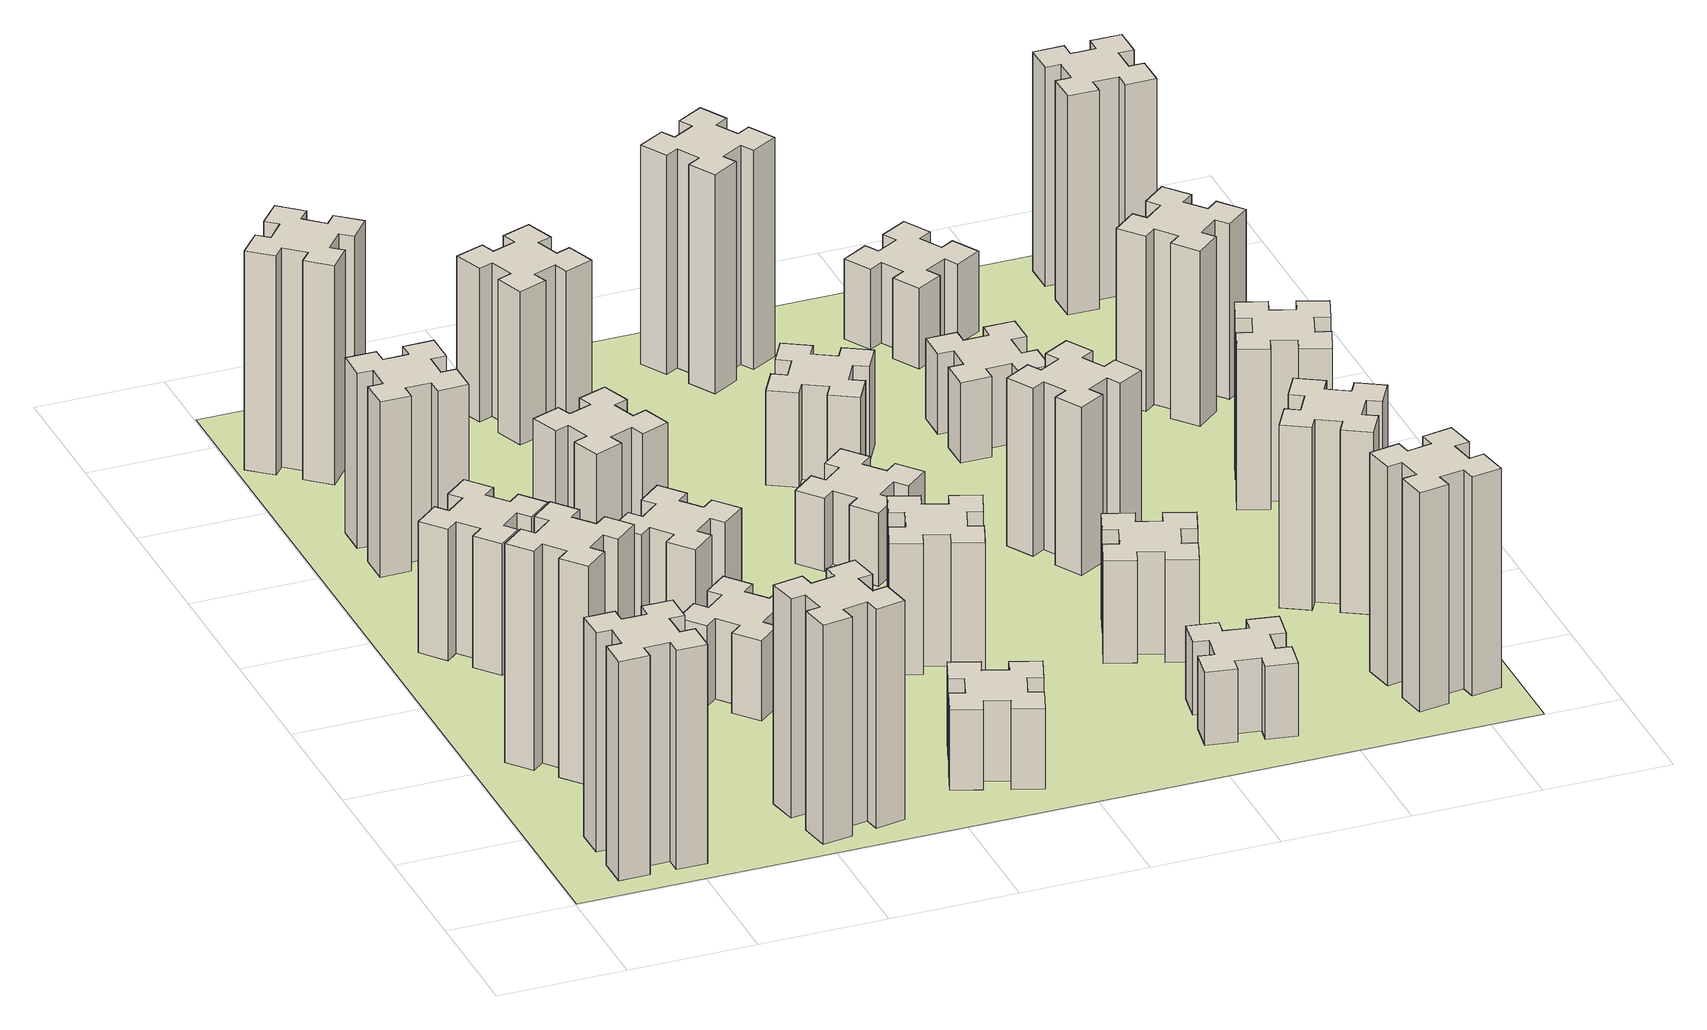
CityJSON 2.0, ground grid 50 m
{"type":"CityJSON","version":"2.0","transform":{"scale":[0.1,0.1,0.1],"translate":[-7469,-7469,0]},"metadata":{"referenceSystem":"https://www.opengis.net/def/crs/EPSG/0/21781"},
"CityObjects":{
"building1":{"type":"Building","attributes":{"class":"1000","function":"1000","usage":"1000","yearOfConstruction":2016,"roofType":"1000","measuredHeight":90,"storeysAboveGround":30,"storeysBelowGround":0},"geometry":[{"type":"Solid","lod":"1","boundaries":[[[[0,1,2,3,4,5,6,7,8,9,10,11,12,13,14,15,16,17,18,19]],[[17,16,20,21]],[[16,15,22,20]],[[15,14,23,22]],[[14,13,24,23]],[[13,12,25,24]],[[12,11,26,25]],[[11,10,27,26]],[[10,9,28,27]],[[9,8,29,28]],[[8,7,30,29]],[[7,6,31,30]],[[6,5,32,31]],[[5,4,33,32]],[[4,3,34,33]],[[3,2,35,34]],[[2,1,36,35]],[[1,0,37,36]],[[0,19,38,37]],[[19,18,39,38]],[[18,17,21,39]],[[24,25,26,27,28,29,30,31,32,33,34,35,36,37,38,39,21,20,22,23]]]]}]},
"building2":{"type":"Building","attributes":{"class":"1000","function":"1000","usage":"1000","yearOfConstruction":2016,"roofType":"1000","measuredHeight":90,"storeysAboveGround":30,"storeysBelowGround":0},"geometry":[{"type":"Solid","lod":"1","boundaries":[[[[40,41,42,43,44,45,46,47,48,49,50,51,52,53,54,55,56,57,58,59]],[[57,56,60,61]],[[56,55,62,60]],[[55,54,63,62]],[[54,53,64,63]],[[53,52,65,64]],[[52,51,66,65]],[[51,50,67,66]],[[50,49,68,67]],[[49,48,69,68]],[[48,47,70,69]],[[47,46,71,70]],[[46,45,72,71]],[[45,44,73,72]],[[44,43,74,73]],[[43,42,75,74]],[[42,41,76,75]],[[41,40,77,76]],[[40,59,78,77]],[[59,58,79,78]],[[58,57,61,79]],[[64,65,66,67,68,69,70,71,72,73,74,75,76,77,78,79,61,60,62,63]]]]}]},
"building3":{"type":"Building","attributes":{"class":"1000","function":"1000","usage":"1000","yearOfConstruction":2016,"roofType":"1000","measuredHeight":54,"storeysAboveGround":30,"storeysBelowGround":0},"geometry":[{"type":"Solid","lod":"1","boundaries":[[[[80,81,82,83,84,85,86,87,88,89,90,91,92,93,94,95,96,97,98,99]],[[97,96,100,101]],[[96,95,102,100]],[[95,94,103,102]],[[94,93,104,103]],[[93,92,105,104]],[[92,91,106,105]],[[91,90,107,106]],[[90,89,108,107]],[[89,88,109,108]],[[88,87,110,109]],[[87,86,111,110]],[[86,85,112,111]],[[85,84,113,112]],[[84,83,114,113]],[[83,82,115,114]],[[82,81,116,115]],[[81,80,117,116]],[[80,99,118,117]],[[99,98,119,118]],[[98,97,101,119]],[[104,105,106,107,108,109,110,111,112,113,114,115,116,117,118,119,101,100,102,103]]]]}]},
"building4":{"type":"Building","attributes":{"class":"1000","function":"1000","usage":"1000","yearOfConstruction":2016,"roofType":"1000","measuredHeight":72,"storeysAboveGround":30,"storeysBelowGround":0},"geometry":[{"type":"Solid","lod":"1","boundaries":[[[[120,121,122,123,124,125,126,127,128,129,130,131,132,133,134,135,136,137,138,139]],[[137,136,140,141]],[[136,135,142,140]],[[135,134,143,142]],[[134,133,144,143]],[[133,132,145,144]],[[132,131,146,145]],[[131,130,147,146]],[[130,129,148,147]],[[129,128,149,148]],[[128,127,150,149]],[[127,126,151,150]],[[126,125,152,151]],[[125,124,153,152]],[[124,123,154,153]],[[123,122,155,154]],[[122,121,156,155]],[[121,120,157,156]],[[120,139,158,157]],[[139,138,159,158]],[[138,137,141,159]],[[144,145,146,147,148,149,150,151,152,153,154,155,156,157,158,159,141,140,142,143]]]]}]},
"building5":{"type":"Building","attributes":{"class":"1000","function":"1000","usage":"1000","yearOfConstruction":2016,"roofType":"1000","measuredHeight":90,"storeysAboveGround":30,"storeysBelowGround":0},"geometry":[{"type":"Solid","lod":"1","boundaries":[[[[160,161,162,163,164,165,166,167,168,169,170,171,172,173,174,175,176,177,178,179]],[[177,176,180,181]],[[176,175,182,180]],[[175,174,183,182]],[[174,173,184,183]],[[173,172,185,184]],[[172,171,186,185]],[[171,170,187,186]],[[170,169,188,187]],[[169,168,189,188]],[[168,167,190,189]],[[167,166,191,190]],[[166,165,192,191]],[[165,164,193,192]],[[164,163,194,193]],[[163,162,195,194]],[[162,161,196,195]],[[161,160,197,196]],[[160,179,198,197]],[[179,178,199,198]],[[178,177,181,199]],[[184,185,186,187,188,189,190,191,192,193,194,195,196,197,198,199,181,180,182,183]]]]}]},
"building6":{"type":"Building","attributes":{"class":"1000","function":"1000","usage":"1000","yearOfConstruction":2016,"roofType":"1000","measuredHeight":90,"storeysAboveGround":30,"storeysBelowGround":0},"geometry":[{"type":"Solid","lod":"1","boundaries":[[[[200,201,202,203,204,205,206,207,208,209,210,211,212,213,214,215,216,217,218,219]],[[217,216,220,221]],[[216,215,222,220]],[[215,214,223,222]],[[214,213,224,223]],[[213,212,225,224]],[[212,211,226,225]],[[211,210,227,226]],[[210,209,228,227]],[[209,208,229,228]],[[208,207,230,229]],[[207,206,231,230]],[[206,205,232,231]],[[205,204,233,232]],[[204,203,234,233]],[[203,202,235,234]],[[202,201,236,235]],[[201,200,237,236]],[[200,219,238,237]],[[219,218,239,238]],[[218,217,221,239]],[[224,225,226,227,228,229,230,231,232,233,234,235,236,237,238,239,221,220,222,223]]]]}]},
"building7":{"type":"Building","attributes":{"class":"1000","function":"1000","usage":"1000","yearOfConstruction":2016,"roofType":"1000","measuredHeight":33,"storeysAboveGround":30,"storeysBelowGround":0},"geometry":[{"type":"Solid","lod":"1","boundaries":[[[[240,241,242,243,244,245,246,247,248,249,250,251,252,253,254,255,256,257,258,259]],[[257,256,260,261]],[[256,255,262,260]],[[255,254,263,262]],[[254,253,264,263]],[[253,252,265,264]],[[252,251,266,265]],[[251,250,267,266]],[[250,249,268,267]],[[249,248,269,268]],[[248,247,270,269]],[[247,246,271,270]],[[246,245,272,271]],[[245,244,273,272]],[[244,243,274,273]],[[243,242,275,274]],[[242,241,276,275]],[[241,240,277,276]],[[240,259,278,277]],[[259,258,279,278]],[[258,257,261,279]],[[264,265,266,267,268,269,270,271,272,273,274,275,276,277,278,279,261,260,262,263]]]]}]},
"building8":{"type":"Building","attributes":{"class":"1000","function":"1000","usage":"1000","yearOfConstruction":2016,"roofType":"1000","measuredHeight":36,"storeysAboveGround":30,"storeysBelowGround":0},"geometry":[{"type":"Solid","lod":"1","boundaries":[[[[280,281,282,283,284,285,286,287,288,289,290,291,292,293,294,295,296,297,298,299]],[[297,296,300,301]],[[296,295,302,300]],[[295,294,303,302]],[[294,293,304,303]],[[293,292,305,304]],[[292,291,306,305]],[[291,290,307,306]],[[290,289,308,307]],[[289,288,309,308]],[[288,287,310,309]],[[287,286,311,310]],[[286,285,312,311]],[[285,284,313,312]],[[284,283,314,313]],[[283,282,315,314]],[[282,281,316,315]],[[281,280,317,316]],[[280,299,318,317]],[[299,298,319,318]],[[298,297,301,319]],[[304,305,306,307,308,309,310,311,312,313,314,315,316,317,318,319,301,300,302,303]]]]}]},
"building9":{"type":"Building","attributes":{"class":"1000","function":"1000","usage":"1000","yearOfConstruction":2016,"roofType":"1000","measuredHeight":33,"storeysAboveGround":30,"storeysBelowGround":0},"geometry":[{"type":"Solid","lod":"1","boundaries":[[[[320,321,322,323,324,325,326,327,328,329,330,331,332,333,334,335,336,337,338,339]],[[337,336,340,341]],[[336,335,342,340]],[[335,334,343,342]],[[334,333,344,343]],[[333,332,345,344]],[[332,331,346,345]],[[331,330,347,346]],[[330,329,348,347]],[[329,328,349,348]],[[328,327,350,349]],[[327,326,351,350]],[[326,325,352,351]],[[325,324,353,352]],[[324,323,354,353]],[[323,322,355,354]],[[322,321,356,355]],[[321,320,357,356]],[[320,339,358,357]],[[339,338,359,358]],[[338,337,341,359]],[[344,345,346,347,348,349,350,351,352,353,354,355,356,357,358,359,341,340,342,343]]]]}]},
"building10":{"type":"Building","attributes":{"class":"1000","function":"1000","usage":"1000","yearOfConstruction":2016,"roofType":"1000","measuredHeight":36,"storeysAboveGround":30,"storeysBelowGround":0},"geometry":[{"type":"Solid","lod":"1","boundaries":[[[[360,361,362,363,364,365,366,367,368,369,370,371,372,373,374,375,376,377,378,379]],[[377,376,380,381]],[[376,375,382,380]],[[375,374,383,382]],[[374,373,384,383]],[[373,372,385,384]],[[372,371,386,385]],[[371,370,387,386]],[[370,369,388,387]],[[369,368,389,388]],[[368,367,390,389]],[[367,366,391,390]],[[366,365,392,391]],[[365,364,393,392]],[[364,363,394,393]],[[363,362,395,394]],[[362,361,396,395]],[[361,360,397,396]],[[360,379,398,397]],[[379,378,399,398]],[[378,377,381,399]],[[384,385,386,387,388,389,390,391,392,393,394,395,396,397,398,399,381,380,382,383]]]]}]},
"building11":{"type":"Building","attributes":{"class":"1000","function":"1000","usage":"1000","yearOfConstruction":2016,"roofType":"1000","measuredHeight":63,"storeysAboveGround":30,"storeysBelowGround":0},"geometry":[{"type":"Solid","lod":"1","boundaries":[[[[400,401,402,403,404,405,406,407,408,409,410,411,412,413,414,415,416,417,418,419]],[[417,416,420,421]],[[416,415,422,420]],[[415,414,423,422]],[[414,413,424,423]],[[413,412,425,424]],[[412,411,426,425]],[[411,410,427,426]],[[410,409,428,427]],[[409,408,429,428]],[[408,407,430,429]],[[407,406,431,430]],[[406,405,432,431]],[[405,404,433,432]],[[404,403,434,433]],[[403,402,435,434]],[[402,401,436,435]],[[401,400,437,436]],[[400,419,438,437]],[[419,418,439,438]],[[418,417,421,439]],[[424,425,426,427,428,429,430,431,432,433,434,435,436,437,438,439,421,420,422,423]]]]}]},
"building12":{"type":"Building","attributes":{"class":"1000","function":"1000","usage":"1000","yearOfConstruction":2016,"roofType":"1000","measuredHeight":54,"storeysAboveGround":30,"storeysBelowGround":0},"geometry":[{"type":"Solid","lod":"1","boundaries":[[[[440,441,442,443,444,445,446,447,448,449,450,451,452,453,454,455,456,457,458,459]],[[457,456,460,461]],[[456,455,462,460]],[[455,454,463,462]],[[454,453,464,463]],[[453,452,465,464]],[[452,451,466,465]],[[451,450,467,466]],[[450,449,468,467]],[[449,448,469,468]],[[448,447,470,469]],[[447,446,471,470]],[[446,445,472,471]],[[445,444,473,472]],[[444,443,474,473]],[[443,442,475,474]],[[442,441,476,475]],[[441,440,477,476]],[[440,459,478,477]],[[459,458,479,478]],[[458,457,461,479]],[[464,465,466,467,468,469,470,471,472,473,474,475,476,477,478,479,461,460,462,463]]]]}]},
"building13":{"type":"Building","attributes":{"class":"1000","function":"1000","usage":"1000","yearOfConstruction":2016,"roofType":"1000","measuredHeight":30,"storeysAboveGround":30,"storeysBelowGround":0},"geometry":[{"type":"Solid","lod":"1","boundaries":[[[[480,481,482,483,484,485,486,487,488,489,490,491,492,493,494,495,496,497,498,499]],[[497,496,500,501]],[[496,495,502,500]],[[495,494,503,502]],[[494,493,504,503]],[[493,492,505,504]],[[492,491,506,505]],[[491,490,507,506]],[[490,489,508,507]],[[489,488,509,508]],[[488,487,510,509]],[[487,486,511,510]],[[486,485,512,511]],[[485,484,513,512]],[[484,483,514,513]],[[483,482,515,514]],[[482,481,516,515]],[[481,480,517,516]],[[480,499,518,517]],[[499,498,519,518]],[[498,497,501,519]],[[504,505,506,507,508,509,510,511,512,513,514,515,516,517,518,519,501,500,502,503]]]]}]},
"building14":{"type":"Building","attributes":{"class":"1000","function":"1000","usage":"1000","yearOfConstruction":2016,"roofType":"1000","measuredHeight":39,"storeysAboveGround":30,"storeysBelowGround":0},"geometry":[{"type":"Solid","lod":"1","boundaries":[[[[520,521,522,523,524,525,526,527,528,529,530,531,532,533,534,535,536,537,538,539]],[[537,536,540,541]],[[536,535,542,540]],[[535,534,543,542]],[[534,533,544,543]],[[533,532,545,544]],[[532,531,546,545]],[[531,530,547,546]],[[530,529,548,547]],[[529,528,549,548]],[[528,527,550,549]],[[527,526,551,550]],[[526,525,552,551]],[[525,524,553,552]],[[524,523,554,553]],[[523,522,555,554]],[[522,521,556,555]],[[521,520,557,556]],[[520,539,558,557]],[[539,538,559,558]],[[538,537,541,559]],[[544,545,546,547,548,549,550,551,552,553,554,555,556,557,558,559,541,540,542,543]]]]}]},
"building15":{"type":"Building","attributes":{"class":"1000","function":"1000","usage":"1000","yearOfConstruction":2016,"roofType":"1000","measuredHeight":30,"storeysAboveGround":30,"storeysBelowGround":0},"geometry":[{"type":"Solid","lod":"1","boundaries":[[[[560,561,562,563,564,565,566,567,568,569,570,571,572,573,574,575,576,577,578,579]],[[577,576,580,581]],[[576,575,582,580]],[[575,574,583,582]],[[574,573,584,583]],[[573,572,585,584]],[[572,571,586,585]],[[571,570,587,586]],[[570,569,588,587]],[[569,568,589,588]],[[568,567,590,589]],[[567,566,591,590]],[[566,565,592,591]],[[565,564,593,592]],[[564,563,594,593]],[[563,562,595,594]],[[562,561,596,595]],[[561,560,597,596]],[[560,579,598,597]],[[579,578,599,598]],[[578,577,581,599]],[[584,585,586,587,588,589,590,591,592,593,594,595,596,597,598,599,581,580,582,583]]]]}]},
"building16":{"type":"Building","attributes":{"class":"1000","function":"1000","usage":"1000","yearOfConstruction":2016,"roofType":"1000","measuredHeight":90,"storeysAboveGround":30,"storeysBelowGround":0},"geometry":[{"type":"Solid","lod":"1","boundaries":[[[[600,601,602,603,604,605,606,607,608,609,610,611,612,613,614,615,616,617,618,619]],[[617,616,620,621]],[[616,615,622,620]],[[615,614,623,622]],[[614,613,624,623]],[[613,612,625,624]],[[612,611,626,625]],[[611,610,627,626]],[[610,609,628,627]],[[609,608,629,628]],[[608,607,630,629]],[[607,606,631,630]],[[606,605,632,631]],[[605,604,633,632]],[[604,603,634,633]],[[603,602,635,634]],[[602,601,636,635]],[[601,600,637,636]],[[600,619,638,637]],[[619,618,639,638]],[[618,617,621,639]],[[624,625,626,627,628,629,630,631,632,633,634,635,636,637,638,639,621,620,622,623]]]]}]},
"building17":{"type":"Building","attributes":{"class":"1000","function":"1000","usage":"1000","yearOfConstruction":2016,"roofType":"1000","measuredHeight":42,"storeysAboveGround":30,"storeysBelowGround":0},"geometry":[{"type":"Solid","lod":"1","boundaries":[[[[640,641,642,643,644,645,646,647,648,649,650,651,652,653,654,655,656,657,658,659]],[[657,656,660,661]],[[656,655,662,660]],[[655,654,663,662]],[[654,653,664,663]],[[653,652,665,664]],[[652,651,666,665]],[[651,650,667,666]],[[650,649,668,667]],[[649,648,669,668]],[[648,647,670,669]],[[647,646,671,670]],[[646,645,672,671]],[[645,644,673,672]],[[644,643,674,673]],[[643,642,675,674]],[[642,641,676,675]],[[641,640,677,676]],[[640,659,678,677]],[[659,658,679,678]],[[658,657,661,679]],[[664,665,666,667,668,669,670,671,672,673,674,675,676,677,678,679,661,660,662,663]]]]}]},
"building18":{"type":"Building","attributes":{"class":"1000","function":"1000","usage":"1000","yearOfConstruction":2016,"roofType":"1000","measuredHeight":69,"storeysAboveGround":30,"storeysBelowGround":0},"geometry":[{"type":"Solid","lod":"1","boundaries":[[[[680,681,682,683,684,685,686,687,688,689,690,691,692,693,694,695,696,697,698,699]],[[697,696,700,701]],[[696,695,702,700]],[[695,694,703,702]],[[694,693,704,703]],[[693,692,705,704]],[[692,691,706,705]],[[691,690,707,706]],[[690,689,708,707]],[[689,688,709,708]],[[688,687,710,709]],[[687,686,711,710]],[[686,685,712,711]],[[685,684,713,712]],[[684,683,714,713]],[[683,682,715,714]],[[682,681,716,715]],[[681,680,717,716]],[[680,699,718,717]],[[699,698,719,718]],[[698,697,701,719]],[[704,705,706,707,708,709,710,711,712,713,714,715,716,717,718,719,701,700,702,703]]]]}]},
"building19":{"type":"Building","attributes":{"class":"1000","function":"1000","usage":"1000","yearOfConstruction":2016,"roofType":"1000","measuredHeight":33,"storeysAboveGround":30,"storeysBelowGround":0},"geometry":[{"type":"Solid","lod":"1","boundaries":[[[[720,721,722,723,724,725,726,727,728,729,730,731,732,733,734,735,736,737,738,739]],[[737,736,740,741]],[[736,735,742,740]],[[735,734,743,742]],[[734,733,744,743]],[[733,732,745,744]],[[732,731,746,745]],[[731,730,747,746]],[[730,729,748,747]],[[729,728,749,748]],[[728,727,750,749]],[[727,726,751,750]],[[726,725,752,751]],[[725,724,753,752]],[[724,723,754,753]],[[723,722,755,754]],[[722,721,756,755]],[[721,720,757,756]],[[720,739,758,757]],[[739,738,759,758]],[[738,737,741,759]],[[744,745,746,747,748,749,750,751,752,753,754,755,756,757,758,759,741,740,742,743]]]]}]},
"building20":{"type":"Building","attributes":{"class":"1000","function":"1000","usage":"1000","yearOfConstruction":2016,"roofType":"1000","measuredHeight":90,"storeysAboveGround":30,"storeysBelowGround":0},"geometry":[{"type":"Solid","lod":"1","boundaries":[[[[760,761,762,763,764,765,766,767,768,769,770,771,772,773,774,775,776,777,778,779]],[[777,776,780,781]],[[776,775,782,780]],[[775,774,783,782]],[[774,773,784,783]],[[773,772,785,784]],[[772,771,786,785]],[[771,770,787,786]],[[770,769,788,787]],[[769,768,789,788]],[[768,767,790,789]],[[767,766,791,790]],[[766,765,792,791]],[[765,764,793,792]],[[764,763,794,793]],[[763,762,795,794]],[[762,761,796,795]],[[761,760,797,796]],[[760,779,798,797]],[[779,778,799,798]],[[778,777,781,799]],[[784,785,786,787,788,789,790,791,792,793,794,795,796,797,798,799,781,780,782,783]]]]}]},
"building21":{"type":"Building","attributes":{"class":"1000","function":"1000","usage":"1000","yearOfConstruction":2016,"roofType":"1000","measuredHeight":33,"storeysAboveGround":30,"storeysBelowGround":0},"geometry":[{"type":"Solid","lod":"1","boundaries":[[[[800,801,802,803,804,805,806,807,808,809,810,811,812,813,814,815,816,817,818,819]],[[817,816,820,821]],[[816,815,822,820]],[[815,814,823,822]],[[814,813,824,823]],[[813,812,825,824]],[[812,811,826,825]],[[811,810,827,826]],[[810,809,828,827]],[[809,808,829,828]],[[808,807,830,829]],[[807,806,831,830]],[[806,805,832,831]],[[805,804,833,832]],[[804,803,834,833]],[[803,802,835,834]],[[802,801,836,835]],[[801,800,837,836]],[[800,819,838,837]],[[819,818,839,838]],[[818,817,821,839]],[[824,825,826,827,828,829,830,831,832,833,834,835,836,837,838,839,821,820,822,823]]]]}]},
"building22":{"type":"Building","attributes":{"class":"1000","function":"1000","usage":"1000","yearOfConstruction":2016,"roofType":"1000","measuredHeight":75,"storeysAboveGround":30,"storeysBelowGround":0},"geometry":[{"type":"Solid","lod":"1","boundaries":[[[[840,841,842,843,844,845,846,847,848,849,850,851,852,853,854,855,856,857,858,859]],[[857,856,860,861]],[[856,855,862,860]],[[855,854,863,862]],[[854,853,864,863]],[[853,852,865,864]],[[852,851,866,865]],[[851,850,867,866]],[[850,849,868,867]],[[849,848,869,868]],[[848,847,870,869]],[[847,846,871,870]],[[846,845,872,871]],[[845,844,873,872]],[[844,843,874,873]],[[843,842,875,874]],[[842,841,876,875]],[[841,840,877,876]],[[840,859,878,877]],[[859,858,879,878]],[[858,857,861,879]],[[864,865,866,867,868,869,870,871,872,873,874,875,876,877,878,879,861,860,862,863]]]]}]},
"building23":{"type":"Building","attributes":{"class":"1000","function":"1000","usage":"1000","yearOfConstruction":2016,"roofType":"1000","measuredHeight":66,"storeysAboveGround":30,"storeysBelowGround":0},"geometry":[{"type":"Solid","lod":"1","boundaries":[[[[880,881,882,883,884,885,886,887,888,889,890,891,892,893,894,895,896,897,898,899]],[[897,896,900,901]],[[896,895,902,900]],[[895,894,903,902]],[[894,893,904,903]],[[893,892,905,904]],[[892,891,906,905]],[[891,890,907,906]],[[890,889,908,907]],[[889,888,909,908]],[[888,887,910,909]],[[887,886,911,910]],[[886,885,912,911]],[[885,884,913,912]],[[884,883,914,913]],[[883,882,915,914]],[[882,881,916,915]],[[881,880,917,916]],[[880,899,918,917]],[[899,898,919,918]],[[898,897,901,919]],[[904,905,906,907,908,909,910,911,912,913,914,915,916,917,918,919,901,900,902,903]]]]}]},
"building24":{"type":"Building","attributes":{"class":"1000","function":"1000","usage":"1000","yearOfConstruction":2016,"roofType":"1000","measuredHeight":72,"storeysAboveGround":30,"storeysBelowGround":0},"geometry":[{"type":"Solid","lod":"1","boundaries":[[[[920,921,922,923,924,925,926,927,928,929,930,931,932,933,934,935,936,937,938,939]],[[937,936,940,941]],[[936,935,942,940]],[[935,934,943,942]],[[934,933,944,943]],[[933,932,945,944]],[[932,931,946,945]],[[931,930,947,946]],[[930,929,948,947]],[[929,928,949,948]],[[928,927,950,949]],[[927,926,951,950]],[[926,925,952,951]],[[925,924,953,952]],[[924,923,954,953]],[[923,922,955,954]],[[922,921,956,955]],[[921,920,957,956]],[[920,939,958,957]],[[939,938,959,958]],[[938,937,941,959]],[[944,945,946,947,948,949,950,951,952,953,954,955,956,957,958,959,941,940,942,943]]]]}]},
"building25":{"type":"Building","attributes":{"class":"1000","function":"1000","usage":"1000","yearOfConstruction":2016,"roofType":"1000","measuredHeight":90,"storeysAboveGround":30,"storeysBelowGround":0},"geometry":[{"type":"Solid","lod":"1","boundaries":[[[[960,961,962,963,964,965,966,967,968,969,970,971,972,973,974,975,976,977,978,979]],[[977,976,980,981]],[[976,975,982,980]],[[975,974,983,982]],[[974,973,984,983]],[[973,972,985,984]],[[972,971,986,985]],[[971,970,987,986]],[[970,969,988,987]],[[969,968,989,988]],[[968,967,990,989]],[[967,966,991,990]],[[966,965,992,991]],[[965,964,993,992]],[[964,963,994,993]],[[963,962,995,994]],[[962,961,996,995]],[[961,960,997,996]],[[960,979,998,997]],[[979,978,999,998]],[[978,977,981,999]],[[984,985,986,987,988,989,990,991,992,993,994,995,996,997,998,999,981,980,982,983]]]]}]},
"landuse1":{"type":"LandUse","attributes":{"name":"plot1","function":"1010"},"geometry":[{"type":"MultiSurface","lod":"1","boundaries":[[[1000,1001,1002,1003]]]}]}
},
"vertices":[
[265,325,0],[265,225,0],[205,225,0],[205,105,0],[325,105,0],[325,165,0],[425,165,0],[425,105,0],[545,105,0],[545,225,0],[485,225,0],[485,325,0],[545,325,0],[545,445,0],[425,445,0],[425,385,0],[325,385,0],[325,445,0],[205,445,0],[205,325,0],[325,385,900],[325,445,900],[425,385,900],[425,445,900],[545,445,900],[545,325,900],[485,325,900],[485,225,900],[545,225,900],[545,105,900],[425,105,900],[425,165,900],[325,165,900],[325,105,900],[205,105,900],[205,225,900],[265,225,900],[265,325,900],[205,325,900],[205,445,900],
[492,1048,0],[427,1124,0],[473,1163,0],[396,1255,0],[304,1178,0],[343,1132,0],[266,1067,0],[228,1113,0],[136,1036,0],[213,944,0],[259,983,0],[323,906,0],[277,868,0],[354,776,0],[446,853,0],[408,899,0],[484,963,0],[523,917,0],[615,994,0],[538,1086,0],[484,963,900],[523,917,900],[408,899,900],[446,853,900],[354,776,900],[277,868,900],[323,906,900],[259,983,900],[213,944,900],[136,1036,900],[228,1113,900],[266,1067,900],[343,1132,900],[304,1178,900],[396,1255,900],[473,1163,900],[427,1124,900],[492,1048,900],[538,1086,900],[615,994,900],
[408,1739,0],[484,1803,0],[523,1757,0],[615,1834,0],[538,1926,0],[492,1888,0],[427,1964,0],[473,2003,0],[396,2095,0],[304,2018,0],[343,1972,0],[266,1907,0],[228,1953,0],[136,1876,0],[213,1784,0],[259,1823,0],[323,1746,0],[277,1708,0],[354,1616,0],[446,1693,0],[323,1746,540],[277,1708,540],[259,1823,540],[213,1784,540],[136,1876,540],[228,1953,540],[266,1907,540],[343,1972,540],[304,2018,540],[396,2095,540],[473,2003,540],[427,1964,540],[492,1888,540],[538,1926,540],[615,1834,540],[523,1757,540],[484,1803,540],[408,1739,540],[446,1693,540],[354,1616,540],
[485,2545,0],[485,2645,0],[545,2645,0],[545,2765,0],[425,2765,0],[425,2705,0],[325,2705,0],[325,2765,0],[205,2765,0],[205,2645,0],[265,2645,0],[265,2545,0],[205,2545,0],[205,2425,0],[325,2425,0],[325,2485,0],[425,2485,0],[425,2425,0],[545,2425,0],[545,2545,0],[425,2485,720],[425,2425,720],[325,2485,720],[325,2425,720],[205,2425,720],[205,2545,720],[265,2545,720],[265,2645,720],[205,2645,720],[205,2765,720],[325,2765,720],[325,2705,720],[425,2705,720],[425,2765,720],[545,2765,720],[545,2645,720],[485,2645,720],[485,2545,720],[545,2545,720],[545,2425,720],
[1085,158,0],[1184,176,0],[1194,117,0],[1312,137,0],[1291,256,0],[1232,245,0],[1215,344,0],[1274,354,0],[1253,472,0],[1135,451,0],[1145,392,0],[1047,375,0],[1037,434,0],[918,413,0],[939,295,0],[998,305,0],[1016,207,0],[957,197,0],[977,78,0],[1096,99,0],[1016,207,900],[957,197,900],[998,305,900],[939,295,900],[918,413,900],[1037,434,900],[1047,375,900],[1145,392,900],[1135,451,900],[1253,472,900],[1274,354,900],[1215,344,900],[1232,245,900],[1291,256,900],[1312,137,900],[1194,117,900],[1184,176,900],[1085,158,900],[1096,99,900],[977,78,900],
[384,3387,0],[308,3452,0],[346,3498,0],[254,3575,0],[177,3483,0],[223,3444,0],[159,3368,0],[113,3406,0],[36,3314,0],[128,3237,0],[166,3283,0],[243,3219,0],[204,3173,0],[296,3096,0],[373,3188,0],[327,3226,0],[392,3303,0],[438,3264,0],[515,3356,0],[423,3433,0],[392,3303,900],[438,3264,900],[327,3226,900],[373,3188,900],[296,3096,900],[204,3173,900],[243,3219,900],[166,3283,900],[128,3237,900],[36,3314,900],[113,3406,900],[159,3368,900],[223,3444,900],[177,3483,900],[254,3575,900],[346,3498,900],[308,3452,900],[384,3387,900],[423,3433,900],[515,3356,900],
[1083,1332,0],[1006,1267,0],[968,1313,0],[876,1236,0],[953,1144,0],[999,1183,0],[1063,1106,0],[1017,1068,0],[1094,976,0],[1186,1053,0],[1148,1099,0],[1224,1163,0],[1263,1117,0],[1355,1194,0],[1278,1286,0],[1232,1248,0],[1167,1324,0],[1213,1363,0],[1136,1455,0],[1044,1378,0],[1167,1324,330],[1213,1363,330],[1232,1248,330],[1278,1286,330],[1355,1194,330],[1263,1117,330],[1224,1163,330],[1148,1099,330],[1186,1053,330],[1094,976,330],[1017,1068,330],[1063,1106,330],[999,1183,330],[953,1144,330],[876,1236,330],[968,1313,330],[1006,1267,330],[1083,1332,330],[1044,1378,330],[1136,1455,330],
[1083,1972,0],[1006,1907,0],[968,1953,0],[876,1876,0],[953,1784,0],[999,1823,0],[1063,1746,0],[1017,1708,0],[1094,1616,0],[1186,1693,0],[1148,1739,0],[1224,1803,0],[1263,1757,0],[1355,1834,0],[1278,1926,0],[1232,1888,0],[1167,1964,0],[1213,2003,0],[1136,2095,0],[1044,2018,0],[1167,1964,360],[1213,2003,360],[1232,1888,360],[1278,1926,360],[1355,1834,360],[1263,1757,360],[1224,1803,360],[1148,1739,360],[1186,1693,360],[1094,1616,360],[1017,1708,360],[1063,1746,360],[999,1823,360],[953,1784,360],[876,1876,360],[968,1953,360],[1006,1907,360],[1083,1972,360],[1044,2018,360],[1136,2095,360],
[1669,460,0],[1635,366,0],[1579,387,0],[1537,274,0],[1650,233,0],[1671,289,0],[1765,255,0],[1744,199,0],[1857,157,0],[1898,270,0],[1842,291,0],[1876,385,0],[1932,364,0],[1973,477,0],[1860,518,0],[1840,462,0],[1746,496,0],[1767,552,0],[1654,593,0],[1613,480,0],[1746,496,330],[1767,552,330],[1840,462,330],[1860,518,330],[1973,477,330],[1932,364,330],[1876,385,330],[1842,291,330],[1898,270,330],[1857,157,330],[1744,199,330],[1765,255,330],[1671,289,330],[1650,233,330],[1537,274,330],[1579,387,330],[1635,366,330],[1669,460,330],[1613,480,330],[1654,593,330],
[1106,2475,0],[1200,2509,0],[1220,2453,0],[1333,2494,0],[1292,2607,0],[1236,2586,0],[1202,2680,0],[1258,2700,0],[1217,2813,0],[1104,2772,0],[1125,2716,0],[1031,2682,0],[1010,2738,0],[897,2697,0],[939,2584,0],[995,2605,0],[1029,2511,0],[973,2490,0],[1014,2377,0],[1127,2419,0],[1029,2511,360],[973,2490,360],[995,2605,360],[939,2584,360],[897,2697,360],[1010,2738,360],[1031,2682,360],[1125,2716,360],[1104,2772,360],[1217,2813,360],[1258,2700,360],[1202,2680,360],[1236,2586,360],[1292,2607,360],[1333,2494,360],[1220,2453,360],[1200,2509,360],[1106,2475,360],[1127,2419,360],[1014,2377,360],
[1125,3456,0],[1031,3422,0],[1010,3478,0],[897,3437,0],[939,3324,0],[995,3345,0],[1029,3251,0],[973,3230,0],[1014,3117,0],[1127,3159,0],[1106,3215,0],[1200,3249,0],[1220,3193,0],[1333,3234,0],[1292,3347,0],[1236,3326,0],[1202,3420,0],[1258,3440,0],[1217,3553,0],[1104,3512,0],[1202,3420,630],[1258,3440,630],[1236,3326,630],[1292,3347,630],[1333,3234,630],[1220,3193,630],[1200,3249,630],[1106,3215,630],[1127,3159,630],[1014,3117,630],[973,3230,630],[1029,3251,630],[995,3345,630],[939,3324,630],[897,3437,630],[1010,3478,630],[1031,3422,630],[1125,3456,630],[1104,3512,630],[1217,3553,630],
[1769,1300,0],[1735,1206,0],[1679,1227,0],[1637,1114,0],[1750,1073,0],[1771,1129,0],[1865,1095,0],[1844,1039,0],[1957,997,0],[1998,1110,0],[1942,1131,0],[1976,1225,0],[2032,1204,0],[2073,1317,0],[1960,1358,0],[1940,1302,0],[1846,1336,0],[1867,1392,0],[1754,1433,0],[1713,1320,0],[1846,1336,540],[1867,1392,540],[1940,1302,540],[1960,1358,540],[2073,1317,540],[2032,1204,540],[1976,1225,540],[1942,1131,540],[1998,1110,540],[1957,997,540],[1844,1039,540],[1865,1095,540],[1771,1129,540],[1750,1073,540],[1637,1114,540],[1679,1227,540],[1735,1206,540],[1769,1300,540],[1713,1320,540],[1754,1433,540],
[1972,1988,0],[1907,2064,0],[1953,2103,0],[1876,2195,0],[1784,2118,0],[1823,2072,0],[1746,2007,0],[1708,2053,0],[1616,1976,0],[1693,1884,0],[1739,1923,0],[1803,1846,0],[1757,1808,0],[1834,1716,0],[1926,1793,0],[1888,1839,0],[1964,1903,0],[2003,1857,0],[2095,1934,0],[2018,2026,0],[1964,1903,300],[2003,1857,300],[1888,1839,300],[1926,1793,300],[1834,1716,300],[1757,1808,300],[1803,1846,300],[1739,1923,300],[1693,1884,300],[1616,1976,300],[1708,2053,300],[1746,2007,300],[1823,2072,300],[1784,2118,300],[1876,2195,300],[1953,2103,300],[1907,2064,300],[1972,1988,300],[2018,2026,300],[2095,1934,300],
[2026,2497,0],[2076,2584,0],[2128,2554,0],[2188,2658,0],[2084,2718,0],[2054,2666,0],[1967,2716,0],[1997,2768,0],[1893,2828,0],[1833,2724,0],[1885,2694,0],[1835,2607,0],[1783,2637,0],[1723,2533,0],[1827,2473,0],[1857,2525,0],[1944,2475,0],[1914,2423,0],[2018,2363,0],[2078,2467,0],[1944,2475,390],[1914,2423,390],[1857,2525,390],[1827,2473,390],[1723,2533,390],[1783,2637,390],[1835,2607,390],[1885,2694,390],[1833,2724,390],[1893,2828,390],[1997,2768,390],[1967,2716,390],[2054,2666,390],[2084,2718,390],[2188,2658,390],[2128,2554,390],[2076,2584,390],[2026,2497,390],[2078,2467,390],[2018,2363,390],
[2596,444,0],[2578,345,0],[2519,356,0],[2498,237,0],[2617,217,0],[2627,276,0],[2725,258,0],[2715,199,0],[2833,178,0],[2854,297,0],[2795,307,0],[2812,405,0],[2871,395,0],[2892,513,0],[2774,534,0],[2764,475,0],[2665,492,0],[2676,551,0],[2557,572,0],[2537,454,0],[2665,492,300],[2676,551,300],[2764,475,300],[2774,534,300],[2892,513,300],[2871,395,300],[2812,405,300],[2795,307,300],[2854,297,300],[2833,178,300],[2715,199,300],[2725,258,300],[2627,276,300],[2617,217,300],[2498,237,300],[2519,356,300],[2578,345,300],[2596,444,300],[2537,454,300],[2557,572,300],
[1844,3556,0],[1757,3506,0],[1727,3558,0],[1623,3498,0],[1683,3394,0],[1735,3424,0],[1785,3337,0],[1733,3307,0],[1793,3203,0],[1897,3263,0],[1867,3315,0],[1954,3365,0],[1984,3313,0],[2088,3373,0],[2028,3477,0],[1976,3447,0],[1926,3534,0],[1978,3564,0],[1918,3668,0],[1814,3608,0],[1926,3534,900],[1978,3564,900],[1976,3447,900],[2028,3477,900],[2088,3373,900],[1984,3313,900],[1954,3365,900],[1867,3315,900],[1897,3263,900],[1793,3203,900],[1733,3307,900],[1785,3337,900],[1735,3424,900],[1683,3394,900],[1623,3498,900],[1727,3558,900],[1757,3506,900],[1844,3556,900],[1814,3608,900],[1918,3668,900],
[2680,1102,0],[2586,1136,0],[2607,1192,0],[2494,1233,0],[2453,1120,0],[2509,1100,0],[2475,1006,0],[2419,1027,0],[2377,914,0],[2490,873,0],[2511,929,0],[2605,895,0],[2584,839,0],[2697,797,0],[2738,910,0],[2682,931,0],[2716,1025,0],[2772,1004,0],[2813,1117,0],[2700,1158,0],[2716,1025,420],[2772,1004,420],[2682,931,420],[2738,910,420],[2697,797,420],[2584,839,420],[2605,895,420],[2511,929,420],[2490,873,420],[2377,914,420],[2419,1027,420],[2475,1006,420],[2509,1100,420],[2453,1120,420],[2494,1233,420],[2607,1192,420],[2586,1136,420],[2680,1102,420],[2700,1158,420],[2813,1117,420],
[2475,1744,0],[2525,1657,0],[2473,1627,0],[2533,1523,0],[2637,1583,0],[2607,1635,0],[2694,1685,0],[2724,1633,0],[2828,1693,0],[2768,1797,0],[2716,1767,0],[2666,1854,0],[2718,1884,0],[2658,1988,0],[2554,1928,0],[2584,1876,0],[2497,1826,0],[2467,1878,0],[2363,1818,0],[2423,1714,0],[2497,1826,690],[2467,1878,690],[2584,1876,690],[2554,1928,690],[2658,1988,690],[2718,1884,690],[2666,1854,690],[2716,1767,690],[2768,1797,690],[2828,1693,690],[2724,1633,690],[2694,1685,690],[2607,1635,690],[2637,1583,690],[2533,1523,690],[2473,1627,690],[2525,1657,690],[2475,1744,690],[2423,1714,690],[2363,1818,690],
[2705,2545,0],[2705,2645,0],[2765,2645,0],[2765,2765,0],[2645,2765,0],[2645,2705,0],[2545,2705,0],[2545,2765,0],[2425,2765,0],[2425,2645,0],[2485,2645,0],[2485,2545,0],[2425,2545,0],[2425,2425,0],[2545,2425,0],[2545,2485,0],[2645,2485,0],[2645,2425,0],[2765,2425,0],[2765,2545,0],[2645,2485,330],[2645,2425,330],[2545,2485,330],[2545,2425,330],[2425,2425,330],[2425,2545,330],[2485,2545,330],[2485,2645,330],[2425,2645,330],[2425,2765,330],[2545,2765,330],[2545,2705,330],[2645,2705,330],[2645,2765,330],[2765,2765,330],[2765,2645,330],[2705,2645,330],[2705,2545,330],[2765,2545,330],[2765,2425,330],
[3465,492,0],[3367,475,0],[3357,534,0],[3238,513,0],[3259,395,0],[3318,405,0],[3336,307,0],[3277,297,0],[3297,178,0],[3416,199,0],[3405,258,0],[3504,276,0],[3514,217,0],[3632,237,0],[3611,356,0],[3552,345,0],[3535,444,0],[3594,454,0],[3573,572,0],[3455,551,0],[3535,444,900],[3594,454,900],[3552,345,900],[3611,356,900],[3632,237,900],[3514,217,900],[3504,276,900],[3405,258,900],[3416,199,900],[3297,178,900],[3277,297,900],[3336,307,900],[3318,405,900],[3259,395,900],[3238,513,900],[3357,534,900],[3367,475,900],[3465,492,900],[3455,551,900],[3573,572,900],
[2716,3347,0],[2666,3434,0],[2718,3464,0],[2658,3568,0],[2554,3508,0],[2584,3456,0],[2497,3406,0],[2467,3458,0],[2363,3398,0],[2423,3294,0],[2475,3324,0],[2525,3237,0],[2473,3207,0],[2533,3103,0],[2637,3163,0],[2607,3215,0],[2694,3265,0],[2724,3213,0],[2828,3273,0],[2768,3377,0],[2694,3265,330],[2724,3213,330],[2607,3215,330],[2637,3163,330],[2533,3103,330],[2473,3207,330],[2525,3237,330],[2475,3324,330],[2423,3294,330],[2363,3398,330],[2467,3458,330],[2497,3406,330],[2584,3456,330],[2554,3508,330],[2658,3568,330],[2718,3464,330],[2666,3434,330],[2716,3347,330],[2768,3377,330],[2828,3273,330],
[3434,1186,0],[3347,1236,0],[3377,1288,0],[3273,1348,0],[3213,1244,0],[3265,1214,0],[3215,1127,0],[3163,1157,0],[3103,1053,0],[3207,993,0],[3237,1045,0],[3324,995,0],[3294,943,0],[3398,883,0],[3458,987,0],[3406,1017,0],[3456,1104,0],[3508,1074,0],[3568,1178,0],[3464,1238,0],[3456,1104,750],[3508,1074,750],[3406,1017,750],[3458,987,750],[3398,883,750],[3294,943,750],[3324,995,750],[3237,1045,750],[3207,993,750],[3103,1053,750],[3163,1157,750],[3215,1127,750],[3265,1214,750],[3213,1244,750],[3273,1348,750],[3377,1288,750],[3347,1236,750],[3434,1186,750],[3464,1238,750],[3568,1178,750],
[3520,1942,0],[3426,1976,0],[3447,2032,0],[3334,2073,0],[3293,1960,0],[3349,1940,0],[3315,1846,0],[3259,1867,0],[3217,1754,0],[3330,1713,0],[3351,1769,0],[3445,1735,0],[3424,1679,0],[3537,1637,0],[3578,1750,0],[3522,1771,0],[3556,1865,0],[3612,1844,0],[3653,1957,0],[3540,1998,0],[3556,1865,660],[3612,1844,660],[3522,1771,660],[3578,1750,660],[3537,1637,660],[3424,1679,660],[3445,1735,660],[3351,1769,660],[3330,1713,660],[3217,1754,660],[3259,1867,660],[3315,1846,660],[3349,1940,660],[3293,1960,660],[3334,2073,660],[3447,2032,660],[3426,1976,660],[3520,1942,660],[3540,1998,660],[3653,1957,660],
[3219,2563,0],[3283,2486,0],[3237,2448,0],[3314,2356,0],[3406,2433,0],[3368,2479,0],[3444,2543,0],[3483,2497,0],[3575,2574,0],[3498,2666,0],[3452,2628,0],[3387,2704,0],[3433,2743,0],[3356,2835,0],[3264,2758,0],[3303,2712,0],[3226,2647,0],[3188,2693,0],[3096,2616,0],[3173,2524,0],[3226,2647,720],[3188,2693,720],[3303,2712,720],[3264,2758,720],[3356,2835,720],[3433,2743,720],[3387,2704,720],[3452,2628,720],[3498,2666,720],[3575,2574,720],[3483,2497,720],[3444,2543,720],[3368,2479,720],[3406,2433,720],[3314,2356,720],[3237,2448,720],[3283,2486,720],[3219,2563,720],[3173,2524,720],[3096,2616,720],
[3285,3325,0],[3385,3325,0],[3385,3265,0],[3505,3265,0],[3505,3385,0],[3445,3385,0],[3445,3485,0],[3505,3485,0],[3505,3605,0],[3385,3605,0],[3385,3545,0],[3285,3545,0],[3285,3605,0],[3165,3605,0],[3165,3485,0],[3225,3485,0],[3225,3385,0],[3165,3385,0],[3165,3265,0],[3285,3265,0],[3225,3385,900],[3165,3385,900],[3225,3485,900],[3165,3485,900],[3165,3605,900],[3285,3605,900],[3285,3545,900],[3385,3545,900],[3385,3605,900],[3505,3605,900],[3505,3485,900],[3445,3485,900],[3445,3385,900],[3505,3385,900],[3505,3265,900],[3385,3265,900],[3385,3325,900],[3285,3325,900],[3285,3265,900],[3165,3265,900],
[5,3705,0],[3705,3705,0],[3705,5,0],[5,5,0]
]}
